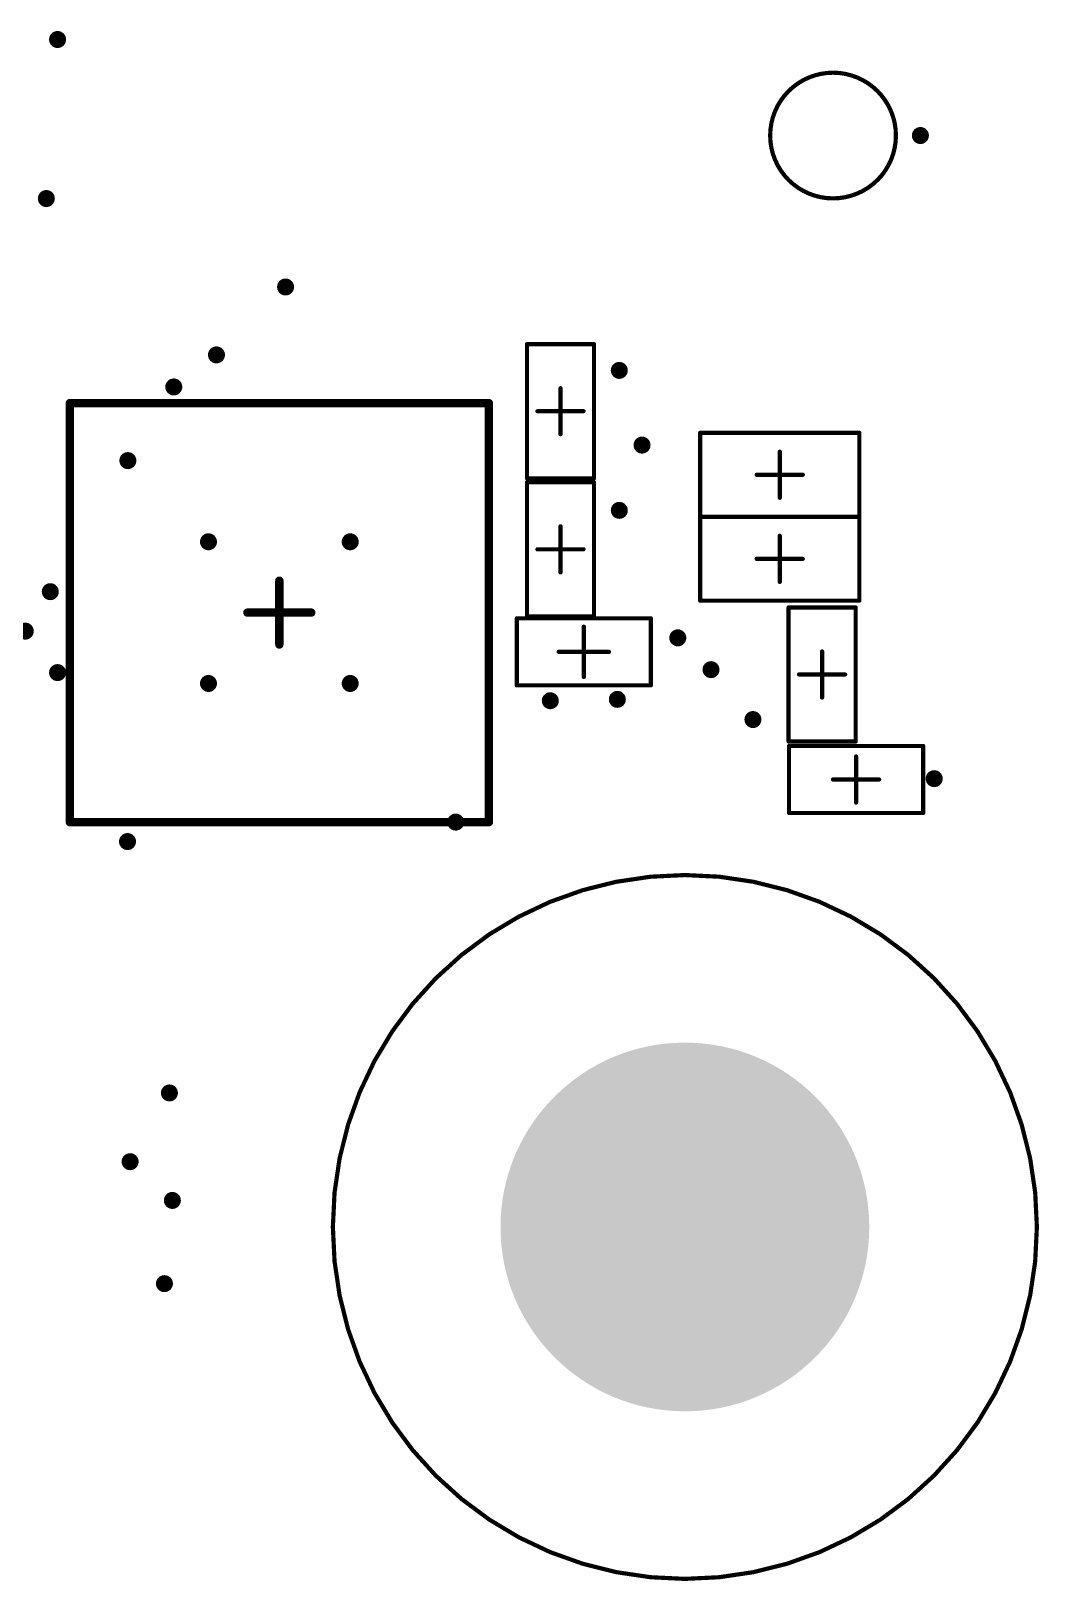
# Model space of a CAD drawing. Header units: inches. Extents: x -0.46 to 4.93, y -0.49 to 6.86.
# Drawn here: x 2.758 to 3.231, y 4.306 to 5.034 of the extents above; entities that cross this region are included whole.
import ezdxf

# ---------------------------------------------------------------- set-up
doc = ezdxf.new("R2010")
doc.units = ezdxf.units.IN
doc.header["$MEASUREMENT"] = 0
for name, color, linetype in [('Pad Holes', 156, 'Continuous'), ('Top Courtyard', 56, 'Continuous'), ('Via Holes', 16, 'Continuous')]:
    doc.layers.add(name, color=color, linetype=linetype)

# ---------------------------------------------------------------- blocks, each defined once
blk = doc.blocks.new('RESC0402_1005__L_173')
at = {"layer": 'Top Courtyard'}
for points in [[(-0.0315, 0.01575, 0.00197, 0.00197, 0), (-0.0315, -0.01575, 0.00197, 0.00197, 0)], [(0.0315, 0.01575, 0.00197, 0.00197, 0), (-0.0315, 0.01575, 0.00197, 0.00197, 0)], [(0.0315, 0.01575, 0.00197, 0.00197, 0), (0.0315, -0.01575, 0.00197, 0.00197, 0)], [(0, 0.01083, 0.00197, 0.00197, 0), (0, -0.01083, 0.00197, 0.00197, 0)], [(0.01083, 0, 0.00197, 0.00197, 0), (-0.01083, 0, 0.00197, 0.00197, 0)], [(0.0315, -0.01575, 0.00197, 0.00197, 0), (-0.0315, -0.01575, 0.00197, 0.00197, 0)]]:
    blk.add_lwpolyline(points, format="xyseb", dxfattribs=at)
for points in [[(-0.03199, 0.01575, 0.000984, 0.000984, 1), (-0.031, 0.01575, 0.000984, 0.000984, 1)], [(-0.03199, 0.01575, 0.000984, 0.000984, 1), (-0.031, 0.01575, 0.000984, 0.000984, 1)], [(0.031, 0.01575, 0.000984, 0.000984, 1), (0.03199, 0.01575, 0.000984, 0.000984, 1)], [(0.031, 0.01575, 0.000984, 0.000984, 1), (0.03199, 0.01575, 0.000984, 0.000984, 1)], [(-0.00049, 0.01083, 0.000984, 0.000984, 1), (0.00049, 0.01083, 0.000984, 0.000984, 1)], [(-0.01132, 0, 0.000984, 0.000984, 1), (-0.01033, 0, 0.000984, 0.000984, 1)], [(0.01033, 0, 0.000984, 0.000984, 1), (0.01132, 0, 0.000984, 0.000984, 1)], [(-0.00049, -0.01083, 0.000984, 0.000984, 1), (0.00049, -0.01083, 0.000984, 0.000984, 1)], [(-0.03199, -0.01575, 0.000984, 0.000984, 1), (-0.031, -0.01575, 0.000984, 0.000984, 1)], [(-0.03199, -0.01575, 0.000984, 0.000984, 1), (-0.031, -0.01575, 0.000984, 0.000984, 1)], [(0.031, -0.01575, 0.000984, 0.000984, 1), (0.03199, -0.01575, 0.000984, 0.000984, 1)], [(0.031, -0.01575, 0.000984, 0.000984, 1), (0.03199, -0.01575, 0.000984, 0.000984, 1)]]:
    blk.add_lwpolyline(points, format="xyseb", close=True, dxfattribs=at)
blk = doc.blocks.new('RESC0402_1005__L_174')
at = {"layer": 'Top Courtyard'}
for points in [[(-0.0315, 0.01575, 0.00197, 0.00197, 0), (-0.0315, -0.01575, 0.00197, 0.00197, 0)], [(-0.0315, 0.01575, 0.00197, 0.00197, 0), (0.0315, 0.01575, 0.00197, 0.00197, 0)], [(0.0315, 0.01575, 0.00197, 0.00197, 0), (0.0315, -0.01575, 0.00197, 0.00197, 0)], [(0, 0.01083, 0.00197, 0.00197, 0), (0, -0.01083, 0.00197, 0.00197, 0)], [(-0.01083, 0, 0.00197, 0.00197, 0), (0.01083, 0, 0.00197, 0.00197, 0)], [(-0.0315, -0.01575, 0.00197, 0.00197, 0), (0.0315, -0.01575, 0.00197, 0.00197, 0)]]:
    blk.add_lwpolyline(points, format="xyseb", dxfattribs=at)
for points in [[(-0.03199, 0.01575, 0.000984, 0.000984, 1), (-0.031, 0.01575, 0.000984, 0.000984, 1)], [(-0.03199, 0.01575, 0.000984, 0.000984, 1), (-0.031, 0.01575, 0.000984, 0.000984, 1)], [(0.031, 0.01575, 0.000984, 0.000984, 1), (0.03199, 0.01575, 0.000984, 0.000984, 1)], [(0.031, 0.01575, 0.000984, 0.000984, 1), (0.03199, 0.01575, 0.000984, 0.000984, 1)], [(-0.00049, 0.01083, 0.000984, 0.000984, 1), (0.00049, 0.01083, 0.000984, 0.000984, 1)], [(-0.01132, 0, 0.000984, 0.000984, 1), (-0.01033, 0, 0.000984, 0.000984, 1)], [(0.01033, 0, 0.000984, 0.000984, 1), (0.01132, 0, 0.000984, 0.000984, 1)], [(-0.00049, -0.01083, 0.000984, 0.000984, 1), (0.00049, -0.01083, 0.000984, 0.000984, 1)], [(-0.03199, -0.01575, 0.000984, 0.000984, 1), (-0.031, -0.01575, 0.000984, 0.000984, 1)], [(-0.03199, -0.01575, 0.000984, 0.000984, 1), (-0.031, -0.01575, 0.000984, 0.000984, 1)], [(0.031, -0.01575, 0.000984, 0.000984, 1), (0.03199, -0.01575, 0.000984, 0.000984, 1)], [(0.031, -0.01575, 0.000984, 0.000984, 1), (0.03199, -0.01575, 0.000984, 0.000984, 1)]]:
    blk.add_lwpolyline(points, format="xyseb", close=True, dxfattribs=at)
blk = doc.blocks.new('TP_1___402')
at = {"layer": 'Top Courtyard'}
for points in [[(0.02953, 0, 0.00197, 0.00197, 1), (-0.02953, 0, 0.00197, 0.00197, 1)], [(-0.03002, 0, 0.000984, 0.000984, 1), (-0.02904, 0, 0.000984, 0.000984, 1)], [(0.02904, 0, 0.000984, 0.000984, 1), (0.03002, 0, 0.000984, 0.000984, 1)]]:
    blk.add_lwpolyline(points, format="xyseb", close=True, dxfattribs=at)
blk = doc.blocks.new('RESC0402_1005__N_467')
at = {"layer": 'Top Courtyard'}
for points in [[(-0.0374, -0.01968, 0.00197, 0.00197, 0), (-0.0374, 0.01969, 0.00197, 0.00197, 0)], [(-0.0374, 0.01969, 0.00197, 0.00197, 0), (0.0374, 0.01969, 0.00197, 0.00197, 0)], [(0.0374, -0.01968, 0.00197, 0.00197, 0), (0.0374, 0.01969, 0.00197, 0.00197, 0)], [(0, -0.01083, 0.00197, 0.00197, 0), (0, 0.01083, 0.00197, 0.00197, 0)], [(-0.01083, 0, 0.00197, 0.00197, 0), (0.01083, 0, 0.00197, 0.00197, 0)], [(-0.0374, -0.01968, 0.00197, 0.00197, 0), (0.0374, -0.01968, 0.00197, 0.00197, 0)]]:
    blk.add_lwpolyline(points, format="xyseb", dxfattribs=at)
for points in [[(-0.03789, 0.01969, 0.000984, 0.000984, 1), (-0.03691, 0.01969, 0.000984, 0.000984, 1)], [(-0.03789, 0.01969, 0.000984, 0.000984, 1), (-0.03691, 0.01969, 0.000984, 0.000984, 1)], [(0.03691, 0.01969, 0.000984, 0.000984, 1), (0.03789, 0.01969, 0.000984, 0.000984, 1)], [(0.03691, 0.01969, 0.000984, 0.000984, 1), (0.03789, 0.01969, 0.000984, 0.000984, 1)], [(-0.00049, 0.01083, 0.000984, 0.000984, 1), (0.00049, 0.01083, 0.000984, 0.000984, 1)], [(-0.01132, 0, 0.000984, 0.000984, 1), (-0.01033, 0, 0.000984, 0.000984, 1)], [(0.01033, 0, 0.000984, 0.000984, 1), (0.01132, 0, 0.000984, 0.000984, 1)], [(-0.00049, -0.01083, 0.000984, 0.000984, 1), (0.00049, -0.01083, 0.000984, 0.000984, 1)], [(-0.03789, -0.01968, 0.000984, 0.000984, 1), (-0.03691, -0.01968, 0.000984, 0.000984, 1)], [(-0.03789, -0.01968, 0.000984, 0.000984, 1), (-0.03691, -0.01968, 0.000984, 0.000984, 1)], [(0.03691, -0.01968, 0.000984, 0.000984, 1), (0.03789, -0.01968, 0.000984, 0.000984, 1)], [(0.03691, -0.01968, 0.000984, 0.000984, 1), (0.03789, -0.01968, 0.000984, 0.000984, 1)]]:
    blk.add_lwpolyline(points, format="xyseb", close=True, dxfattribs=at)
blk = doc.blocks.new('9774025360_B_543')
at = {"layer": 'Pad Holes'}
h = blk.add_hatch(color=7, dxfattribs=at)
edge = h.paths.add_edge_path()
edge.add_arc((0, 0), 0.08661, 0, 360)
at = {"layer": 'Top Courtyard'}
for points in [[(0.16535, 0, 0.00197, 0.00197, 1), (-0.16535, 0, 0.00197, 0.00197, 1)], [(-0.16585, 0, 0.000984, 0.000984, 1), (-0.16486, 0, 0.000984, 0.000984, 1)], [(0.16486, 0, 0.000984, 0.000984, 1), (0.16585, 0, 0.000984, 0.000984, 1)]]:
    blk.add_lwpolyline(points, format="xyseb", close=True, dxfattribs=at)
blk = doc.blocks.new('FP_SOT994_1_MFG_556')
at = {"layer": 'Top Courtyard'}
for points in [[(-0.09843, -0.09843, 0.00394, 0.00394, 0), (-0.09843, 0.09843, 0.00394, 0.00394, 0)], [(0.09843, 0.09843, 0.00394, 0.00394, 0), (-0.09843, 0.09843, 0.00394, 0.00394, 0)], [(0.09843, -0.09843, 0.00394, 0.00394, 0), (0.09843, 0.09843, 0.00394, 0.00394, 0)], [(0, 0, 0.00394, 0.00394, 0), (0, 0.015, 0.00394, 0.00394, 0)], [(0, 0, 0.00394, 0.00394, 0), (-0.015, 0, 0.00394, 0.00394, 0)], [(0, -0.015, 0.00394, 0.00394, 0), (0, 0, 0.00394, 0.00394, 0)], [(0.015, 0, 0.00394, 0.00394, 0), (0, 0, 0.00394, 0.00394, 0)], [(0.09843, -0.09843, 0.00394, 0.00394, 0), (-0.09843, -0.09843, 0.00394, 0.00394, 0)]]:
    blk.add_lwpolyline(points, format="xyseb", dxfattribs=at)
for points in [[(-0.09941, 0.09843, 0.00197, 0.00197, 1), (-0.09744, 0.09843, 0.00197, 0.00197, 1)], [(-0.09941, 0.09843, 0.00197, 0.00197, 1), (-0.09744, 0.09843, 0.00197, 0.00197, 1)], [(0.09744, 0.09843, 0.00197, 0.00197, 1), (0.09941, 0.09843, 0.00197, 0.00197, 1)], [(0.09744, 0.09843, 0.00197, 0.00197, 1), (0.09941, 0.09843, 0.00197, 0.00197, 1)], [(-0.00098, 0.015, 0.00197, 0.00197, 1), (0.00098, 0.015, 0.00197, 0.00197, 1)], [(-0.01598, 0, 0.00197, 0.00197, 1), (-0.01402, 0, 0.00197, 0.00197, 1)], [(-0.00098, 0, 0.00197, 0.00197, 1), (0.00098, 0, 0.00197, 0.00197, 1)], [(-0.00098, 0, 0.00197, 0.00197, 1), (0.00098, 0, 0.00197, 0.00197, 1)], [(-0.00098, 0, 0.00197, 0.00197, 1), (0.00098, 0, 0.00197, 0.00197, 1)], [(-0.00098, 0, 0.00197, 0.00197, 1), (0.00098, 0, 0.00197, 0.00197, 1)], [(0.01402, 0, 0.00197, 0.00197, 1), (0.01598, 0, 0.00197, 0.00197, 1)], [(-0.00098, -0.015, 0.00197, 0.00197, 1), (0.00098, -0.015, 0.00197, 0.00197, 1)], [(-0.09941, -0.09843, 0.00197, 0.00197, 1), (-0.09744, -0.09843, 0.00197, 0.00197, 1)], [(-0.09941, -0.09843, 0.00197, 0.00197, 1), (-0.09744, -0.09843, 0.00197, 0.00197, 1)], [(0.09744, -0.09843, 0.00197, 0.00197, 1), (0.09941, -0.09843, 0.00197, 0.00197, 1)], [(0.09744, -0.09843, 0.00197, 0.00197, 1), (0.09941, -0.09843, 0.00197, 0.00197, 1)]]:
    blk.add_lwpolyline(points, format="xyseb", close=True, dxfattribs=at)
blk = doc.blocks.new('RESC0402_1005__N_640')
at = {"layer": 'Top Courtyard'}
for points in [[(-0.0374, -0.01968, 0.00197, 0.00197, 0), (-0.0374, 0.01969, 0.00197, 0.00197, 0)], [(-0.0374, 0.01969, 0.00197, 0.00197, 0), (0.0374, 0.01969, 0.00197, 0.00197, 0)], [(0.0374, -0.01968, 0.00197, 0.00197, 0), (0.0374, 0.01969, 0.00197, 0.00197, 0)], [(0, -0.01083, 0.00197, 0.00197, 0), (0, 0.01083, 0.00197, 0.00197, 0)], [(-0.01083, 0, 0.00197, 0.00197, 0), (0.01083, 0, 0.00197, 0.00197, 0)], [(-0.0374, -0.01968, 0.00197, 0.00197, 0), (0.0374, -0.01968, 0.00197, 0.00197, 0)]]:
    blk.add_lwpolyline(points, format="xyseb", dxfattribs=at)
for points in [[(-0.03789, 0.01969, 0.000984, 0.000984, 1), (-0.03691, 0.01969, 0.000984, 0.000984, 1)], [(-0.03789, 0.01969, 0.000984, 0.000984, 1), (-0.03691, 0.01969, 0.000984, 0.000984, 1)], [(0.03691, 0.01969, 0.000984, 0.000984, 1), (0.03789, 0.01969, 0.000984, 0.000984, 1)], [(0.03691, 0.01969, 0.000984, 0.000984, 1), (0.03789, 0.01969, 0.000984, 0.000984, 1)], [(-0.00049, 0.01083, 0.000984, 0.000984, 1), (0.00049, 0.01083, 0.000984, 0.000984, 1)], [(-0.01132, 0, 0.000984, 0.000984, 1), (-0.01033, 0, 0.000984, 0.000984, 1)], [(0.01033, 0, 0.000984, 0.000984, 1), (0.01132, 0, 0.000984, 0.000984, 1)], [(-0.00049, -0.01083, 0.000984, 0.000984, 1), (0.00049, -0.01083, 0.000984, 0.000984, 1)], [(-0.03789, -0.01968, 0.000984, 0.000984, 1), (-0.03691, -0.01968, 0.000984, 0.000984, 1)], [(-0.03789, -0.01968, 0.000984, 0.000984, 1), (-0.03691, -0.01968, 0.000984, 0.000984, 1)], [(0.03691, -0.01968, 0.000984, 0.000984, 1), (0.03789, -0.01968, 0.000984, 0.000984, 1)], [(0.03691, -0.01968, 0.000984, 0.000984, 1), (0.03789, -0.01968, 0.000984, 0.000984, 1)]]:
    blk.add_lwpolyline(points, format="xyseb", close=True, dxfattribs=at)
blk = doc.blocks.new('RESC0402_1005__L_693')
at = {"layer": 'Top Courtyard'}
for points in [[(-0.0315, 0.01575, 0.00197, 0.00197, 0), (-0.0315, -0.01575, 0.00197, 0.00197, 0)], [(-0.0315, 0.01575, 0.00197, 0.00197, 0), (0.0315, 0.01575, 0.00197, 0.00197, 0)], [(0.0315, 0.01575, 0.00197, 0.00197, 0), (0.0315, -0.01575, 0.00197, 0.00197, 0)], [(0, 0.01083, 0.00197, 0.00197, 0), (0, -0.01083, 0.00197, 0.00197, 0)], [(-0.01083, 0, 0.00197, 0.00197, 0), (0.01083, 0, 0.00197, 0.00197, 0)], [(-0.0315, -0.01575, 0.00197, 0.00197, 0), (0.0315, -0.01575, 0.00197, 0.00197, 0)]]:
    blk.add_lwpolyline(points, format="xyseb", dxfattribs=at)
for points in [[(-0.03199, 0.01575, 0.000984, 0.000984, 1), (-0.031, 0.01575, 0.000984, 0.000984, 1)], [(-0.03199, 0.01575, 0.000984, 0.000984, 1), (-0.031, 0.01575, 0.000984, 0.000984, 1)], [(0.031, 0.01575, 0.000984, 0.000984, 1), (0.03199, 0.01575, 0.000984, 0.000984, 1)], [(0.031, 0.01575, 0.000984, 0.000984, 1), (0.03199, 0.01575, 0.000984, 0.000984, 1)], [(-0.00049, 0.01083, 0.000984, 0.000984, 1), (0.00049, 0.01083, 0.000984, 0.000984, 1)], [(-0.01132, 0, 0.000984, 0.000984, 1), (-0.01034, 0, 0.000984, 0.000984, 1)], [(0.01033, 0, 0.000984, 0.000984, 1), (0.01132, 0, 0.000984, 0.000984, 1)], [(-0.00049, -0.01083, 0.000984, 0.000984, 1), (0.00049, -0.01083, 0.000984, 0.000984, 1)], [(-0.03199, -0.01575, 0.000984, 0.000984, 1), (-0.031, -0.01575, 0.000984, 0.000984, 1)], [(-0.03199, -0.01575, 0.000984, 0.000984, 1), (-0.031, -0.01575, 0.000984, 0.000984, 1)], [(0.031, -0.01575, 0.000984, 0.000984, 1), (0.03199, -0.01575, 0.000984, 0.000984, 1)], [(0.031, -0.01575, 0.000984, 0.000984, 1), (0.03199, -0.01575, 0.000984, 0.000984, 1)]]:
    blk.add_lwpolyline(points, format="xyseb", close=True, dxfattribs=at)
blk = doc.blocks.new('RESC0402_1005__L_694')
at = {"layer": 'Top Courtyard'}
for points in [[(-0.0315, 0.01575, 0.00197, 0.00197, 0), (-0.0315, -0.01575, 0.00197, 0.00197, 0)], [(-0.0315, 0.01575, 0.00197, 0.00197, 0), (0.0315, 0.01575, 0.00197, 0.00197, 0)], [(0.0315, 0.01575, 0.00197, 0.00197, 0), (0.0315, -0.01575, 0.00197, 0.00197, 0)], [(0, 0.01083, 0.00197, 0.00197, 0), (0, -0.01083, 0.00197, 0.00197, 0)], [(0.01083, 0, 0.00197, 0.00197, 0), (-0.01083, 0, 0.00197, 0.00197, 0)], [(-0.0315, -0.01575, 0.00197, 0.00197, 0), (0.0315, -0.01575, 0.00197, 0.00197, 0)]]:
    blk.add_lwpolyline(points, format="xyseb", dxfattribs=at)
for points in [[(-0.03199, 0.01575, 0.000984, 0.000984, 1), (-0.031, 0.01575, 0.000984, 0.000984, 1)], [(-0.03199, 0.01575, 0.000984, 0.000984, 1), (-0.031, 0.01575, 0.000984, 0.000984, 1)], [(0.031, 0.01575, 0.000984, 0.000984, 1), (0.03199, 0.01575, 0.000984, 0.000984, 1)], [(0.031, 0.01575, 0.000984, 0.000984, 1), (0.03199, 0.01575, 0.000984, 0.000984, 1)], [(-0.00049, 0.01083, 0.000984, 0.000984, 1), (0.00049, 0.01083, 0.000984, 0.000984, 1)], [(-0.01132, 0, 0.000984, 0.000984, 1), (-0.01033, 0, 0.000984, 0.000984, 1)], [(0.01033, 0, 0.000984, 0.000984, 1), (0.01132, 0, 0.000984, 0.000984, 1)], [(-0.00049, -0.01083, 0.000984, 0.000984, 1), (0.00049, -0.01083, 0.000984, 0.000984, 1)], [(-0.03199, -0.01575, 0.000984, 0.000984, 1), (-0.031, -0.01575, 0.000984, 0.000984, 1)], [(-0.03199, -0.01575, 0.000984, 0.000984, 1), (-0.031, -0.01575, 0.000984, 0.000984, 1)], [(0.031, -0.01575, 0.000984, 0.000984, 1), (0.03199, -0.01575, 0.000984, 0.000984, 1)], [(0.031, -0.01575, 0.000984, 0.000984, 1), (0.03199, -0.01575, 0.000984, 0.000984, 1)]]:
    blk.add_lwpolyline(points, format="xyseb", close=True, dxfattribs=at)
blk = doc.blocks.new('CAPC0402_1005_70_L_917')
at = {"layer": 'Top Courtyard'}
for points in [[(-0.0315, 0.01575, 0.00197, 0.00197, 0), (-0.0315, -0.01575, 0.00197, 0.00197, 0)], [(0.0315, 0.01575, 0.00197, 0.00197, 0), (-0.0315, 0.01575, 0.00197, 0.00197, 0)], [(0.0315, -0.01575, 0.00197, 0.00197, 0), (0.0315, 0.01575, 0.00197, 0.00197, 0)], [(0, 0.01181, 0.00197, 0.00197, 0), (0, -0.01181, 0.00197, 0.00197, 0)], [(0.01181, 0, 0.00197, 0.00197, 0), (-0.01181, 0, 0.00197, 0.00197, 0)], [(0.0315, -0.01575, 0.00197, 0.00197, 0), (-0.0315, -0.01575, 0.00197, 0.00197, 0)]]:
    blk.add_lwpolyline(points, format="xyseb", dxfattribs=at)
for points in [[(-0.03199, 0.01575, 0.000984, 0.000984, 1), (-0.031, 0.01575, 0.000984, 0.000984, 1)], [(-0.03199, 0.01575, 0.000984, 0.000984, 1), (-0.031, 0.01575, 0.000984, 0.000984, 1)], [(0.031, 0.01575, 0.000984, 0.000984, 1), (0.03199, 0.01575, 0.000984, 0.000984, 1)], [(0.031, 0.01575, 0.000984, 0.000984, 1), (0.03199, 0.01575, 0.000984, 0.000984, 1)], [(-0.00049, 0.01181, 0.000984, 0.000984, 1), (0.00049, 0.01181, 0.000984, 0.000984, 1)], [(-0.0123, 0, 0.000984, 0.000984, 1), (-0.01132, 0, 0.000984, 0.000984, 1)], [(0.01132, 0, 0.000984, 0.000984, 1), (0.0123, 0, 0.000984, 0.000984, 1)], [(-0.00049, -0.01181, 0.000984, 0.000984, 1), (0.00049, -0.01181, 0.000984, 0.000984, 1)], [(-0.03199, -0.01575, 0.000984, 0.000984, 1), (-0.031, -0.01575, 0.000984, 0.000984, 1)], [(-0.03199, -0.01575, 0.000984, 0.000984, 1), (-0.031, -0.01575, 0.000984, 0.000984, 1)], [(0.031, -0.01575, 0.000984, 0.000984, 1), (0.03199, -0.01575, 0.000984, 0.000984, 1)], [(0.031, -0.01575, 0.000984, 0.000984, 1), (0.03199, -0.01575, 0.000984, 0.000984, 1)]]:
    blk.add_lwpolyline(points, format="xyseb", close=True, dxfattribs=at)

msp = doc.modelspace()

# ---------------------------------------------------------------- hatches: boundary and pattern name
at = {"layer": 'Via Holes'}
h = msp.add_hatch(color=7, dxfattribs=at)
edge = h.paths.add_edge_path()
edge.add_arc((2.7703, 5.03038), 0.004, 0, 360)
h = msp.add_hatch(color=7, dxfattribs=at)
edge = h.paths.add_edge_path()
edge.add_arc((3.17559, 4.98526), 0.004, 0, 360)
h = msp.add_hatch(color=7, dxfattribs=at)
edge = h.paths.add_edge_path()
edge.add_arc((2.76502, 4.95566), 0.004, 0, 360)
h = msp.add_hatch(color=7, dxfattribs=at)
edge = h.paths.add_edge_path()
edge.add_arc((2.8774, 4.9141), 0.004, 0, 360)
h = msp.add_hatch(color=7, dxfattribs=at)
edge = h.paths.add_edge_path()
edge.add_arc((2.84494, 4.8822), 0.004, 0, 360)
h = msp.add_hatch(color=7, dxfattribs=at)
edge = h.paths.add_edge_path()
edge.add_arc((3.03416, 4.87491), 0.004, 0, 360)
h = msp.add_hatch(color=7, dxfattribs=at)
edge = h.paths.add_edge_path()
edge.add_arc((2.82489, 4.86715), 0.004, 0, 360)
h = msp.add_hatch(color=7, dxfattribs=at)
edge = h.paths.add_edge_path()
edge.add_arc((3.04484, 4.83982), 0.004, 0, 360)
h = msp.add_hatch(color=7, dxfattribs=at)
edge = h.paths.add_edge_path()
edge.add_arc((2.80332, 4.83253), 0.004, 0, 360)
h = msp.add_hatch(color=7, dxfattribs=at)
edge = h.paths.add_edge_path()
edge.add_arc((3.03416, 4.80915), 0.004, 0, 360)
h = msp.add_hatch(color=7, dxfattribs=at)
edge = h.paths.add_edge_path()
edge.add_arc((2.84118, 4.79439), 0.004, 0, 360)
h = msp.add_hatch(color=7, dxfattribs=at)
edge = h.paths.add_edge_path()
edge.add_arc((2.90775, 4.79439), 0.004, 0, 360)
h = msp.add_hatch(color=7, dxfattribs=at)
edge = h.paths.add_edge_path()
edge.add_arc((2.76688, 4.77095), 0.004, 0, 360)
h = msp.add_hatch(color=7, dxfattribs=at)
edge = h.paths.add_edge_path()
edge.add_arc((2.75512, 4.75241), 0.004, 0, 360)
h = msp.add_hatch(color=7, dxfattribs=at)
edge = h.paths.add_edge_path()
edge.add_arc((3.06163, 4.74926), 0.004, 0, 360)
h = msp.add_hatch(color=7, dxfattribs=at)
edge = h.paths.add_edge_path()
edge.add_arc((2.7703, 4.73293), 0.004, 0, 360)
h = msp.add_hatch(color=7, dxfattribs=at)
edge = h.paths.add_edge_path()
edge.add_arc((3.07724, 4.73432), 0.004, 0, 360)
h = msp.add_hatch(color=7, dxfattribs=at)
edge = h.paths.add_edge_path()
edge.add_arc((2.84118, 4.72782), 0.004, 0, 360)
h = msp.add_hatch(color=7, dxfattribs=at)
edge = h.paths.add_edge_path()
edge.add_arc((2.90775, 4.72782), 0.004, 0, 360)
h = msp.add_hatch(color=7, dxfattribs=at)
edge = h.paths.add_edge_path()
edge.add_arc((3.00175, 4.71971), 0.004, 0, 360)
h = msp.add_hatch(color=7, dxfattribs=at)
edge = h.paths.add_edge_path()
edge.add_arc((3.03324, 4.72035), 0.004, 0, 360)
h = msp.add_hatch(color=7, dxfattribs=at)
edge = h.paths.add_edge_path()
edge.add_arc((3.09694, 4.71086), 0.004, 0, 360)
h = msp.add_hatch(color=7, dxfattribs=at)
edge = h.paths.add_edge_path()
edge.add_arc((3.18208, 4.68309), 0.004, 0, 360)
h = msp.add_hatch(color=7, dxfattribs=at)
edge = h.paths.add_edge_path()
edge.add_arc((2.95733, 4.66268), 0.004, 0, 360)
h = msp.add_hatch(color=7, dxfattribs=at)
edge = h.paths.add_edge_path()
edge.add_arc((2.80315, 4.65354), 0.004, 0, 360)
h = msp.add_hatch(color=7, dxfattribs=at)
edge = h.paths.add_edge_path()
edge.add_arc((2.82283, 4.53543), 0.004, 0, 360)
h = msp.add_hatch(color=7, dxfattribs=at)
edge = h.paths.add_edge_path()
edge.add_arc((2.80437, 4.50314), 0.004, 0, 360)
h = msp.add_hatch(color=7, dxfattribs=at)
edge = h.paths.add_edge_path()
edge.add_arc((2.82422, 4.48493), 0.004, 0, 360)
h = msp.add_hatch(color=7, dxfattribs=at)
edge = h.paths.add_edge_path()
edge.add_arc((2.82049, 4.44583), 0.004, 0, 360)

# ---------------------------------------------------------------- block references
for name, p, rotation in [('TP_1___402', (3.13456, 4.98526), 180), ('RESC0402_1005__L_693', (3.00654, 4.85573), 90), ('FP_SOT994_1_MFG_556', (2.87447, 4.76111), 270), ('RESC0402_1005__L_694', (3.00654, 4.79085), 90), ('RESC0402_1005__L_174', (3.12943, 4.73204), 90), ('CAPC0402_1005_70_L_917', (3.0175, 4.74268), 180), ('RESC0402_1005__L_173', (3.14538, 4.68271), 180), ('9774025360_B_543', (3.06496, 4.47246), 90)]:
    msp.add_blockref(name, p, dxfattribs=dict(rotation=rotation))
for name, p in [('RESC0402_1005__N_467', (3.10954, 4.82587)), ('RESC0402_1005__N_640', (3.10954, 4.78638))]:
    msp.add_blockref(name, p)

doc.saveas('drawing.dxf')
